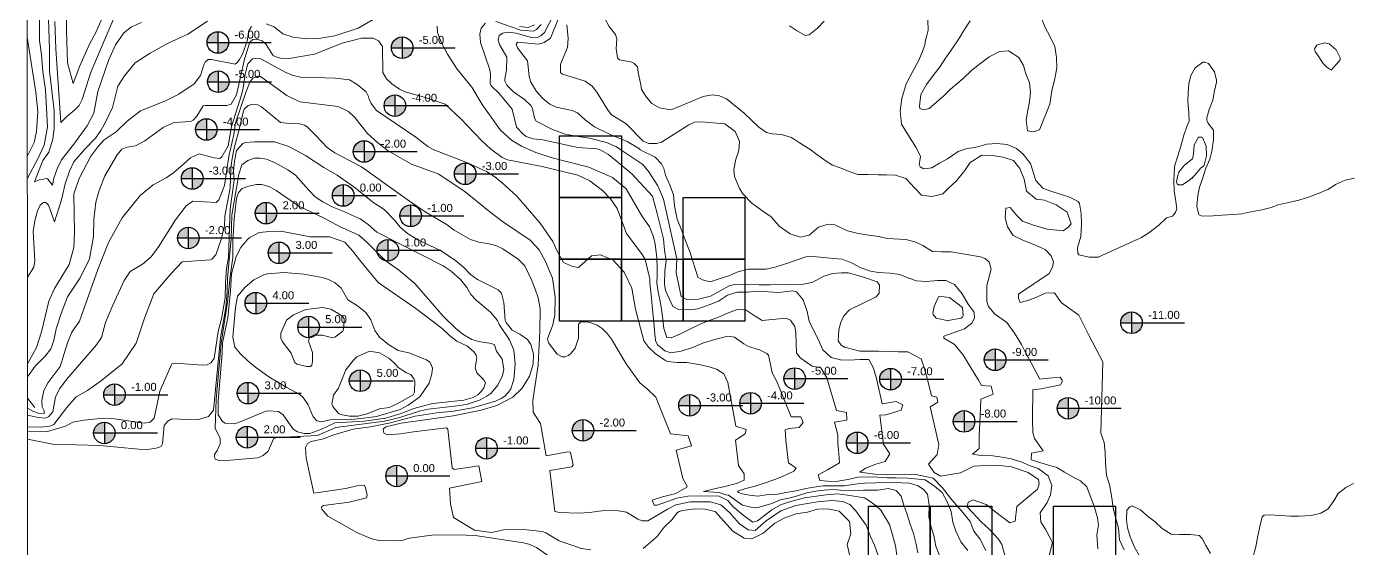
# Model space of a CAD drawing. Header units: millimetres. Extents: x 72 to 2826, y -203 to 794.
# Drawn here: x 72.3 to 393.7, y 307.8 to 434.6 of the extents above; entities that cross this region are included whole.
import ezdxf

# ---------------------------------------------------------------- set-up
doc = ezdxf.new("R2010")
doc.units = ezdxf.units.MM
doc.layers.add('01_Fina', color=250, linetype='Continuous', lineweight=15)
doc.layers.add('Cotas', color=7, linetype='Continuous')
doc.layers.add('modulos alternativos', color=10, linetype='Continuous')
doc.styles.get("Standard").update_dxf_attribs({"font": 'arial.ttf'})

msp = doc.modelspace()

# ---------------------------------------------------------------- hatches: boundary and pattern name
at = {"layer": 'Cotas'}
h = msp.add_hatch(color=256, dxfattribs=at)
h.dxf.hatch_style = 1
h.paths.add_polyline_path([(118.83, 430.75), (118.83, 433.37, 0.414214), (116.2, 430.75)])
h.paths.add_polyline_path([(118.83, 428.13, 0.414214), (121.45, 430.75), (118.83, 430.75)])
h = msp.add_hatch(color=256, dxfattribs=at)
h.dxf.hatch_style = 1
h.paths.add_polyline_path([(163.6, 429.47), (163.6, 432.09, 0.414214), (160.98, 429.47)])
h.paths.add_polyline_path([(163.6, 426.85, 0.414214), (166.22, 429.47), (163.6, 429.47)])
h = msp.add_hatch(color=256, dxfattribs=at)
h.dxf.hatch_style = 1
h.paths.add_polyline_path([(118.93, 421.21), (118.93, 423.83, 0.414214), (116.31, 421.21)])
h.paths.add_polyline_path([(118.93, 418.59, 0.414214), (121.55, 421.21), (118.93, 421.21)])
h = msp.add_hatch(color=256, dxfattribs=at)
h.dxf.hatch_style = 1
h.paths.add_polyline_path([(161.84, 415.4), (161.84, 418.02, 0.414214), (159.22, 415.4)])
h.paths.add_polyline_path([(161.84, 412.78, 0.414214), (164.46, 415.4), (161.84, 415.4)])
h = msp.add_hatch(color=256, dxfattribs=at)
h.dxf.hatch_style = 1
h.paths.add_polyline_path([(116.04, 409.61), (116.04, 412.23, 0.414214), (113.41, 409.61)])
h.paths.add_polyline_path([(116.04, 406.99, 0.414214), (118.66, 409.61), (116.04, 409.61)])
h = msp.add_hatch(color=256, dxfattribs=at)
h.dxf.hatch_style = 1
h.paths.add_polyline_path([(154.34, 404.26), (154.34, 406.88, 0.414214), (151.72, 404.26)])
h.paths.add_polyline_path([(154.34, 401.64, 0.414214), (156.96, 404.26), (154.34, 404.26)])
h = msp.add_hatch(color=256, dxfattribs=at)
h.dxf.hatch_style = 1
h.paths.add_polyline_path([(112.6, 397.71), (112.6, 400.34, 0.414214), (109.98, 397.71)])
h.paths.add_polyline_path([(112.6, 395.09, 0.414214), (115.22, 397.71), (112.6, 397.71)])
h = msp.add_hatch(color=256, dxfattribs=at)
h.dxf.hatch_style = 1
h.paths.add_polyline_path([(178.91, 398.84), (178.91, 401.46, 0.414214), (176.29, 398.84)])
h.paths.add_polyline_path([(178.91, 396.22, 0.414214), (181.53, 398.84), (178.91, 398.84)])
h = msp.add_hatch(color=256, dxfattribs=at)
h.dxf.hatch_style = 1
h.paths.add_polyline_path([(149.27, 393.59), (149.27, 396.21, 0.414214), (146.65, 393.59)])
h.paths.add_polyline_path([(149.27, 390.97, 0.414214), (151.89, 393.59), (149.27, 393.59)])
h = msp.add_hatch(color=256, dxfattribs=at)
h.dxf.hatch_style = 1
h.paths.add_polyline_path([(130.53, 389.29), (130.53, 391.91, 0.414214), (127.91, 389.29)])
h.paths.add_polyline_path([(130.53, 386.67, 0.414214), (133.15, 389.29), (130.53, 389.29)])
h = msp.add_hatch(color=256, dxfattribs=at)
h.dxf.hatch_style = 1
h.paths.add_polyline_path([(165.66, 388.65), (165.66, 391.27, 0.414214), (163.04, 388.65)])
h.paths.add_polyline_path([(165.66, 386.03, 0.414214), (168.29, 388.65), (165.66, 388.65)])
h = msp.add_hatch(color=256, dxfattribs=at)
h.dxf.hatch_style = 1
h.paths.add_polyline_path([(111.65, 383.26), (111.65, 385.88, 0.414214), (109.03, 383.26)])
h.paths.add_polyline_path([(111.65, 380.64, 0.414214), (114.27, 383.26), (111.65, 383.26)])
h = msp.add_hatch(color=256, dxfattribs=at)
h.dxf.hatch_style = 1
h.paths.add_polyline_path([(160.11, 380.26), (160.11, 382.88, 0.414214), (157.49, 380.26)])
h.paths.add_polyline_path([(160.11, 377.64, 0.414214), (162.73, 380.26), (160.11, 380.26)])
h = msp.add_hatch(color=256, dxfattribs=at)
h.dxf.hatch_style = 1
h.paths.add_polyline_path([(133.67, 379.65), (133.67, 382.28, 0.414214), (131.05, 379.65)])
h.paths.add_polyline_path([(133.67, 377.03, 0.414214), (136.29, 379.65), (133.67, 379.65)])
h = msp.add_hatch(color=256, dxfattribs=at)
h.dxf.hatch_style = 1
h.paths.add_polyline_path([(128.04, 367.43), (128.04, 370.05, 0.414214), (125.42, 367.43)])
h.paths.add_polyline_path([(128.04, 364.81, 0.414214), (130.66, 367.43), (128.04, 367.43)])
h = msp.add_hatch(color=256, dxfattribs=at)
h.dxf.hatch_style = 1
h.paths.add_polyline_path([(140.87, 361.63), (140.87, 364.25, 0.414214), (138.25, 361.63)])
h.paths.add_polyline_path([(140.87, 359.01, 0.414214), (143.49, 361.63), (140.87, 361.63)])
h = msp.add_hatch(color=256, dxfattribs=at)
h.dxf.hatch_style = 1
h.paths.add_polyline_path([(340.77, 362.67), (340.77, 365.29, 0.414214), (338.15, 362.67)])
h.paths.add_polyline_path([(340.77, 360.04, 0.414214), (343.39, 362.67), (340.77, 362.67)])
h = msp.add_hatch(color=256, dxfattribs=at)
h.dxf.hatch_style = 1
h.paths.add_polyline_path([(307.64, 353.67), (307.64, 356.29, 0.414214), (305.02, 353.67)])
h.paths.add_polyline_path([(307.64, 351.05, 0.414214), (310.26, 353.67), (307.64, 353.67)])
h = msp.add_hatch(color=256, dxfattribs=at)
h.dxf.hatch_style = 1
h.paths.add_polyline_path([(153.37, 348.58), (153.37, 351.2, 0.414214), (150.75, 348.58)])
h.paths.add_polyline_path([(153.37, 345.96, 0.414214), (155.99, 348.58), (153.37, 348.58)])
h = msp.add_hatch(color=256, dxfattribs=at)
h.dxf.hatch_style = 1
h.paths.add_polyline_path([(258.94, 349.1), (258.94, 351.72, 0.414214), (256.32, 349.1)])
h.paths.add_polyline_path([(258.94, 346.48, 0.414214), (261.56, 349.1), (258.94, 349.1)])
h = msp.add_hatch(color=256, dxfattribs=at)
h.dxf.hatch_style = 1
h.paths.add_polyline_path([(282.24, 348.96), (282.24, 351.59, 0.414214), (279.62, 348.96)])
h.paths.add_polyline_path([(282.24, 346.34, 0.414214), (284.86, 348.96), (282.24, 348.96)])
h = msp.add_hatch(color=256, dxfattribs=at)
h.dxf.hatch_style = 1
h.paths.add_polyline_path([(93.72, 345.19), (93.72, 347.81, 0.414214), (91.1, 345.19)])
h.paths.add_polyline_path([(93.72, 342.57, 0.414214), (96.34, 345.19), (93.72, 345.19)])
h = msp.add_hatch(color=256, dxfattribs=at)
h.dxf.hatch_style = 1
h.paths.add_polyline_path([(126.14, 345.57), (126.14, 348.19, 0.414214), (123.52, 345.57)])
h.paths.add_polyline_path([(126.14, 342.95, 0.414214), (128.76, 345.57), (126.14, 345.57)])
h = msp.add_hatch(color=256, dxfattribs=at)
h.dxf.hatch_style = 1
h.paths.add_polyline_path([(233.41, 342.6), (233.41, 345.22, 0.414214), (230.79, 342.6)])
h.paths.add_polyline_path([(233.41, 339.98, 0.414214), (236.03, 342.6), (233.41, 342.6)])
h = msp.add_hatch(color=256, dxfattribs=at)
h.dxf.hatch_style = 1
h.paths.add_polyline_path([(248.24, 343.11), (248.24, 345.73, 0.414214), (245.62, 343.11)])
h.paths.add_polyline_path([(248.24, 340.48, 0.414214), (250.86, 343.11), (248.24, 343.11)])
h = msp.add_hatch(color=256, dxfattribs=at)
h.dxf.hatch_style = 1
h.paths.add_polyline_path([(325.36, 341.89), (325.36, 344.51, 0.414214), (322.74, 341.89)])
h.paths.add_polyline_path([(325.36, 339.27, 0.414214), (327.98, 341.89), (325.36, 341.89)])
h = msp.add_hatch(color=256, dxfattribs=at)
h.dxf.hatch_style = 1
h.paths.add_polyline_path([(300.1, 338.7), (300.1, 341.32, 0.414214), (297.48, 338.7)])
h.paths.add_polyline_path([(300.1, 336.08, 0.414214), (302.72, 338.7), (300.1, 338.7)])
h = msp.add_hatch(color=256, dxfattribs=at)
h.dxf.hatch_style = 1
h.paths.add_polyline_path([(91.25, 335.89), (91.25, 338.52, 0.414214), (88.63, 335.89)])
h.paths.add_polyline_path([(91.25, 333.27, 0.414214), (93.87, 335.89), (91.25, 335.89)])
h = msp.add_hatch(color=256, dxfattribs=at)
h.dxf.hatch_style = 1
h.paths.add_polyline_path([(125.92, 334.86), (125.92, 337.48, 0.414214), (123.3, 334.86)])
h.paths.add_polyline_path([(125.92, 332.24, 0.414214), (128.54, 334.86), (125.92, 334.86)])
h = msp.add_hatch(color=256, dxfattribs=at)
h.dxf.hatch_style = 1
h.paths.add_polyline_path([(207.52, 336.52), (207.52, 339.14, 0.414214), (204.9, 336.52)])
h.paths.add_polyline_path([(207.52, 333.9, 0.414214), (210.14, 336.52), (207.52, 336.52)])
h = msp.add_hatch(color=256, dxfattribs=at)
h.dxf.hatch_style = 1
h.paths.add_polyline_path([(184.08, 332.17), (184.08, 334.79, 0.414214), (181.46, 332.17)])
h.paths.add_polyline_path([(184.08, 329.55, 0.414214), (186.7, 332.17), (184.08, 332.17)])
h = msp.add_hatch(color=256, dxfattribs=at)
h.dxf.hatch_style = 1
h.paths.add_polyline_path([(274.14, 333.5), (274.14, 336.12, 0.414214), (271.52, 333.5)])
h.paths.add_polyline_path([(274.14, 330.88, 0.414214), (276.76, 333.5), (274.14, 333.5)])
h = msp.add_hatch(color=256, dxfattribs=at)
h.dxf.hatch_style = 1
h.paths.add_polyline_path([(162.24, 325.45), (162.24, 328.07, 0.414214), (159.62, 325.45)])
h.paths.add_polyline_path([(162.24, 322.83, 0.414214), (164.86, 325.45), (162.24, 325.45)])

# ---------------------------------------------------------------- linework, layer by layer
at = {"layer": '01_Fina', "color": 252, "linetype": 'Continuous', "lineweight": 9, "true_color": 0x939598}
msp.add_line((74.34, 342.08), (72.59, 344.34), dxfattribs=at)
at = {"layer": '01_Fina', "color": 252, "lineweight": 9, "true_color": 0x939598}
msp.add_lwpolyline([(72.77, 65.04), (811.86, 65.04), (811.42, 702.86), (72.33, 702.86), (72.77, 85)], dxfattribs=at)
at = {"layer": '01_Fina', "color": 252, "linetype": 'Continuous', "lineweight": 9, "true_color": 0x939598}
for points in [[(82.03, 455.68), (82.03, 433.62), (82.29, 425.77), (83.65, 420.79), (85.26, 425.1), (87.65, 430.32), (89.15, 433.18), (92.2, 439.95)], [(72.55, 397.77), (75.1, 402.45), (76.66, 405.83), (77.48, 410.24), (76.97, 419.25), (76.28, 423.62), (75.97, 427.73), (75.52, 431.23), (75.47, 436.46), (74.92, 441.33), (74.07, 442.83), (72.52, 444.08)], [(79.21, 435.87), (79.44, 429.2), (80.71, 411.34), (82.11, 412.79), (84.11, 414.41), (85.12, 415.46), (85.89, 416.87), (87.98, 423.52), (94.29, 438.38)], [(200.42, 437.57), (198.18, 433.13), (197.36, 432.41), (196.6, 432.07), (195.04, 431.97), (191.3, 432.99), (189.37, 433.26), (188.04, 433.04), (187.17, 432.41), (186.93, 431.34), (187.27, 430.22), (189.02, 427.16), (188.92, 424.01), (188.5, 421.91), (188.54, 421.33), (189.02, 420.41), (190.67, 418.76), (193.32, 416.89), (194.89, 415.47), (195.25, 414.68), (195.75, 412.36), (196.17, 411.61), (200.11, 409.57), (203.16, 408.48), (205.85, 407.95), (209.07, 407.54), (213.22, 406.44), (215.67, 405.42), (216.97, 404.48), (222.06, 401.07), (223.55, 399.3), (225.72, 395.91), (227.08, 392.66), (230.31, 378.22), (230.12, 374.77), (231.37, 369.07), (232.66, 368.31), (235.58, 368.39), (238.47, 369.09), (243.19, 371.7), (244.83, 372.01), (247.39, 371.96), (250.31, 371.9), (253.02, 371.91), (256.7, 371.96), (261.13, 372), (263.37, 372.56), (265.9, 373.93), (268.09, 374.65), (270.29, 374.79), (271.99, 374.81), (275.41, 373.79), (279.02, 372.59), (279.57, 371.77), (279.49, 369.87), (278.75, 368.93), (272.24, 365.81), (270.89, 364.31), (270.07, 362.55), (269.69, 360.87), (269.51, 358.29), (270.21, 357.26), (271.02, 356.72), (274.78, 355.79), (277.32, 355.75), (279.4, 355.73), (284.11, 355.62), (286.41, 355.59), (289.71, 353.91), (290.48, 351.44), (291.16, 349.18), (292.17, 344.95), (293.45, 344.55), (293.73, 343.35), (291.85, 342.22), (293.94, 333.08), (293.55, 330.65), (291.49, 328.28), (292.81, 326.25), (294.37, 325.36), (299.25, 326.22), (302.45, 327.81), (306.59, 328.04), (308.8, 328.01), (311.61, 327.69), (315.65, 326.27), (318.16, 324.63), (318.33, 323.49), (317.95, 322.25), (312.93, 318.01), (312.49, 314.44), (311.2, 314.07), (307.45, 316.9), (305.5, 318.49), (302.34, 319.65), (301.06, 319.09), (300.89, 317.95), (304.33, 314.21), (306.11, 312.63), (308.47, 310.11), (309.27, 308.79), (310.62, 303.88)], [(72.57, 373.77), (74.13, 376.13), (74.37, 377.8), (74, 384.81), (74.34, 387.45), (75.04, 389.87), (75.68, 391.23), (76.44, 391.85), (77.06, 391.84), (77.67, 391.21), (79.11, 387.2), (80.81, 392.53), (81.73, 396.38), (82.77, 399.48), (83.85, 401.76), (86.48, 404.83), (89.11, 407.54), (90.39, 409.39), (91.53, 411.37), (93.21, 414.96), (94.53, 420.17), (96.18, 422.64), (98.72, 425.84), (102.36, 428.15), (106.75, 430.58), (111.51, 432.75), (116.35, 435.9)], [(72.58, 352.71), (74.79, 356.62), (75.96, 360.47), (77.77, 367.89), (79.11, 370.95), (82.72, 376.83), (83.81, 380.95), (83.99, 384.57), (83.81, 393.98), (85.11, 397.7), (87.93, 403.14), (89.64, 405.4), (91.22, 407.08), (94.11, 409.03), (96.77, 411.61), (100.04, 414.17), (105.92, 416.45), (109.31, 418.15), (113.08, 420.71), (114.62, 422.7), (115.43, 425.35), (115.73, 425.94), (116.5, 426.63), (117.27, 426.63), (123, 425.51), (123.53, 425.9), (124.11, 426.58), (124.79, 427.89), (125.66, 430.21), (126.04, 431.42), (126.29, 433.44), (126.99, 434.65)], [(77.65, 436.48), (77.89, 429.11), (77.89, 423.76), (79.1, 414.2), (79.09, 409.95), (78.77, 407.27), (77.77, 404.06), (76.34, 402.06), (74.25, 396.89), (75.52, 397.34), (77.27, 397.69), (77.52, 397.56), (78.62, 396.05), (79.01, 397.79), (79.79, 400.02), (80.82, 402.25), (83.87, 406.06), (87.04, 410.5), (88.71, 413.59), (89.65, 418.81), (92.25, 426.37), (93.93, 430.21), (95.96, 433.05), (97.84, 434.54), (100.31, 435.61)], [(130.59, 435.31), (132.51, 434.52), (134.6, 432.84), (137.11, 432), (140.42, 431.63), (143.82, 431.77), (147.21, 432.36), (152.94, 434.2), (156.53, 436.29)], [(172.08, 434.74), (172.18, 433.18), (173.05, 430.8), (174.65, 427.91), (176.98, 424.25), (180.51, 419.92), (183.04, 415.67), (187.44, 409.5), (190.15, 406.98), (192.59, 405.55), (196.04, 404.01), (200.05, 402.74), (208.94, 400.44), (214.7, 397.93), (218.04, 395.23), (221.81, 388.65), (223.7, 385.96), (224.63, 383.53), (225.09, 381.76), (225.43, 378.43), (225.54, 376.12), (225.51, 374.11), (225.49, 372.39), (225.75, 370.08), (226.3, 367.92), (226.57, 365.88), (226.94, 363.55), (227.17, 361.3), (227.88, 359.09), (228.92, 359), (231.18, 359.99), (233.14, 360.91), (236, 362.3), (238.21, 363.24), (240.26, 363.93), (242.62, 365.01), (245.19, 365.99), (247.17, 365.71), (249.38, 364.23), (251.09, 363.23), (256.78, 363.77), (257.92, 363.27), (258.95, 361.74), (259.22, 360.25), (259.36, 355.36), (260.31, 354.15), (263.18, 352.14), (265.33, 351.74), (266.72, 349.28), (269.13, 341.36), (271.56, 340.85), (271.58, 338.98), (268.66, 338.49), (269.45, 335.41), (269.47, 333.33), (269.7, 330.93), (269.82, 328.61), (266.93, 326.92), (264.69, 325.69), (265.07, 324.31), (266.95, 324.16), (269.06, 324.14), (272.25, 324.7), (274.37, 325.13), (277.85, 325.24), (281.42, 325.03), (283.6, 324.97), (286.4, 324.89), (290.66, 324.53), (292.93, 322.98), (294.76, 321.44), (296.01, 319.2), (296.95, 316.82), (297.37, 314.23), (298.1, 312), (299.3, 309.45), (300.98, 307.34)], [(183.83, 435.42), (182.81, 434.2), (182.47, 432.75), (182.66, 430.71), (184.89, 424.1), (185.03, 422.93), (184.94, 420.79), (185.21, 420.23), (187.14, 418.37), (190.29, 414.56), (191.35, 410.19), (192.88, 408.52), (193.69, 407.89), (195.39, 407.37), (197.8, 407.09), (206.24, 405.21), (210.86, 404.93), (211.89, 404.59), (213.72, 403.52), (219.39, 398.86), (224.45, 393.43), (225.56, 389.21), (227.07, 383.01), (227.32, 380.27), (227.72, 377.68), (227.4, 375.24), (227.36, 372.07), (227.6, 370.46), (229.37, 366.63), (230.71, 365.85), (233.36, 365.77), (235.41, 366.07), (238.14, 366.99), (240.47, 367.93), (242.62, 369.34), (244.98, 370.09), (247.37, 370.09), (250.05, 370.3), (255.02, 370.01), (258.54, 370.41), (259.36, 370.14), (261.04, 368.25), (261.97, 365.4), (262.49, 363.05), (263.57, 360.69), (264.75, 358.54), (265.76, 356.09), (267.8, 354.26), (270.11, 353.64), (272.2, 353.59), (274.76, 353.72), (276.94, 353.7), (278.09, 351.6), (278.82, 349.15), (280.22, 342.95), (283.63, 343.57), (285.26, 342.75), (284.8, 341.45), (281.12, 340.28), (279.61, 340.22), (280.49, 333.21), (282.07, 330.84), (280.93, 328.96), (278.7, 328.35), (276.13, 327.37), (274.81, 326.41), (279.09, 325.77), (281.2, 325.74), (283.54, 325.83), (285.72, 325.85), (288.4, 325.81), (292.63, 324.95), (294.87, 322.53), (297.11, 319.68), (299.42, 317.07), (301.54, 314.39), (302.46, 312.08), (303.9, 310.19), (305.36, 307.31)], [(197.37, 435.08), (196.26, 433.89), (195.53, 433.53), (192.4, 433.7), (186.35, 435.85)], [(201.49, 436.44), (199.61, 431.78), (198.09, 430.71), (196.69, 430.37), (191.63, 430.81), (191.26, 430.33), (191.61, 429.48), (194.08, 426.32), (194.45, 422.6), (194.88, 421.11), (196.24, 418.85), (197.73, 417.1), (199.46, 415.77), (201, 415), (204.87, 414.22), (206.21, 413.68), (208.03, 411.94), (210.33, 410.28), (214.28, 408.35), (218.23, 406.68), (221.22, 404.88), (221.44, 404.67), (225.02, 402.88), (226.58, 401.28), (227.14, 400.12), (227.55, 398.53), (228.67, 395.93), (229.5, 393.76), (229.75, 391.03), (230.43, 387.86), (231.41, 385.4), (232.6, 382.17), (233.57, 379.72), (235.43, 373.7), (236.57, 373.11), (238.38, 372.57), (240.61, 373.37), (242.92, 374.03), (245.14, 375), (247.61, 375.67), (249.88, 375.67), (252.01, 375.64), (254.48, 376.25), (256.7, 376.98), (261.66, 378.69), (263.45, 378.76), (265.93, 378.5), (268.42, 378.27), (270.45, 378.13), (272.95, 377.15), (275.04, 375.99), (277.35, 375.17), (279.34, 374.89), (282.13, 374.73), (284.52, 374.35), (286.45, 373.59), (288.57, 372.83), (290.87, 372.68), (293.62, 372.93), (295.63, 372.9), (297.78, 371.95), (299.64, 369.7), (301.08, 367.17), (302.55, 365.23), (302.62, 363.77), (301.95, 362.55), (300.18, 361.2), (295.16, 359.43), (295.16, 358.89), (297.71, 357.46), (299.79, 354.94), (303.58, 348.69), (304.36, 347.45), (306.65, 347.23), (307.13, 345.34), (304.19, 344.09), (304.07, 341.92), (303.77, 335.09), (303.8, 332.15), (302.11, 330.75), (304.21, 330.42), (307.07, 330.36), (309.32, 330), (311.53, 329.6), (313.96, 328.85), (316.14, 327.92), (318.07, 327.25), (320.49, 325.52), (321.43, 323.11), (321.07, 320.84), (320.27, 318.98), (318.55, 316.47), (318.78, 314.29), (319.94, 312.4), (321.59, 309.25), (320.44, 304.86)], [(195.71, 435.03), (194.21, 434.35), (192.08, 434.64)], [(203.56, 435.03), (203.94, 431.71), (203.79, 429.53), (202.06, 425.51), (202.1, 423.35), (202.58, 423.07), (208.04, 421.34), (209.79, 420.17), (210.9, 418.71), (213.67, 414.2), (214.49, 413.2), (217.93, 411.08), (222.18, 406.8), (223.49, 406.19), (225.39, 406.22), (226.58, 406.56), (233.23, 410.77), (234.6, 411.35), (236.25, 411.49), (242, 410.97), (244.53, 409.14), (245.54, 406.66), (245.4, 404.51), (244.66, 402.38), (244.15, 399.88), (244.3, 398.22), (245.53, 395.24), (246.47, 393.88), (248.51, 391.71), (251.22, 389.79), (253.27, 388.42), (255.2, 386.12), (257.83, 384.28), (260.33, 383.42), (262.45, 383.92), (264.77, 385.9), (267.05, 386.61), (268.72, 386.42), (271.77, 384.98), (274.07, 384.45), (276.4, 384.02), (279.42, 383.58), (281.42, 383.16), (285.94, 382.89), (288.13, 382.31), (290.06, 381.45), (292.41, 379.98), (294.61, 379.88), (296.93, 379.92), (304.11, 378.69), (305.2, 378.28), (306.21, 377.36), (306.69, 375.71), (305.64, 371.69), (305.61, 367.84), (306.02, 366.63), (307.47, 364.86), (310.52, 362.74), (312.34, 360.16), (314.02, 357.4), (315.07, 355.31), (316.41, 352.91), (318.49, 348.99), (319.71, 349.12), (323.42, 349.45), (323.94, 348.69), (323.96, 348.33), (323.54, 347.57), (318.84, 346.62), (316.77, 346.37), (316.69, 339.17), (316.8, 336.01), (317.22, 334.51), (318.75, 332.39), (319.31, 331.52), (316.51, 331.02), (316.41, 329.4), (319.82, 328.32), (322.63, 327.5), (324.53, 326.41), (326.6, 325.18), (328.41, 324.23), (329.88, 322.77), (330.71, 320.65), (331.73, 318.15), (332.48, 315.3), (332.69, 314.02), (332.77, 313.61), (332.32, 311.15), (332.63, 307.74)], [(338.95, 307.49), (337.89, 309.95), (337.62, 312.74), (336.85, 315.43), (336.29, 317.66), (335.96, 320.16), (335.41, 323.34), (334.66, 325.57), (334.48, 328.61), (334.4, 331.19), (334.14, 333.59), (333.34, 335.82), (333.83, 353.2), (330.45, 359.45), (327.95, 364.51), (323.75, 367.52), (322.99, 368.63), (322.05, 369.93), (319.83, 369.85), (317.9, 368.95), (315.83, 368.12), (313.71, 367.6), (313.34, 368.52), (313.34, 369.6), (320.8, 374.64), (321.55, 376.13), (321.8, 377.38), (321.27, 378.92), (319.77, 380.48), (317.07, 381.7), (314.4, 382.71), (312, 383.83), (310.61, 385.98), (310.09, 388.14), (310.26, 390.51), (311.32, 390.69), (312.93, 388.71), (314.32, 387.37), (316.7, 386.44), (320.26, 385.38), (324.18, 385), (325.34, 385.81), (326.08, 386.73), (325.15, 389.53), (322.49, 391.3), (319.6, 392.42), (317.59, 392.71), (315.27, 394.59), (314.71, 397.51), (313.65, 400.13), (312.12, 402.11), (309.62, 402.9), (306.9, 403.32), (304.39, 403.37), (301.55, 401.61), (300.29, 399.61), (298.24, 397.15), (296.42, 395.4), (294.91, 393.95), (292.32, 393.36), (289.77, 393.66), (288.15, 395.38), (285.96, 397.71), (283.48, 398.52), (281.23, 398.6), (279.22, 398.63), (276.68, 398.66), (274.29, 398.71), (272.17, 399.43), (270.24, 400.19), (268.14, 400.92), (266.6, 401.91), (264.36, 403.51), (262.6, 404.85), (260.11, 406.4), (258.16, 407.64), (255.77, 408.38), (253.45, 408.55), (252.13, 408.89), (250.28, 410.21), (246.7, 413.54), (242.41, 417.02), (240.65, 417.8), (238.89, 417.99), (236.74, 417.6), (229.37, 414.53), (228.46, 414.47), (226.14, 414.87), (224.28, 415.89), (222.96, 417.46), (221.74, 419.3), (221.55, 420.44), (220.93, 423.46), (220.78, 424.79), (219.88, 425.72), (219.4, 425.97), (216.39, 426.5), (215.91, 427.01), (215.62, 429.19), (215.73, 431.63), (215.45, 432.7), (213.88, 434.59), (212.81, 436.54)], [(257.72, 434.79), (259.41, 433.65), (261.53, 432.44), (262.46, 432.59), (264.49, 434.18), (266.12, 435.89)], [(291.26, 436.13), (291.35, 433.76), (291.06, 432.45), (290.72, 431.3), (290.54, 430.16), (290.03, 428.53), (289.02, 426.25), (287.51, 423.48), (286, 420.71), (284.97, 417.12), (284.61, 414.18), (284.89, 410.9), (287.21, 407.12), (288.45, 405.26), (289.55, 403.02), (289.22, 401.03), (289.43, 400.51), (290.23, 400.09), (292.29, 400.28), (294.13, 401.42), (296.06, 402.51), (298.67, 404.3), (300.74, 404.98), (302.82, 405.24), (305.62, 406.04), (308.08, 406.18), (310.53, 405.98), (312.81, 404.97), (314.43, 403.64), (316.2, 401.32), (317.5, 397.23), (319.21, 395.36), (321.19, 394.63), (323.41, 393.91), (325.55, 393.22), (327.81, 392.08), (328.16, 391.63), (328.53, 389.23), (328.59, 386.65), (328.48, 383.64), (327.69, 380.88), (327.72, 379.57), (327.98, 379.17), (330.48, 378.57), (332.68, 378.63), (343.17, 383.38), (345.01, 384.47), (347.45, 386.34), (349.27, 388.12), (350.75, 388.59), (351.42, 389.41), (351.76, 390.39), (351.55, 392.11), (351.13, 394.67), (351.07, 397.33), (351.18, 400.24), (351.3, 400.97), (352.02, 403.19), (352.76, 405.59), (353.46, 408.24), (354.24, 410.34), (354.78, 411.63), (354.67, 413.74), (354.46, 416.42), (354.51, 418.55), (354.73, 420.68), (355.18, 422.69), (356.27, 424.62), (358.09, 425.97), (358.61, 425.96), (359.44, 425.62), (360.9, 423.61), (361.42, 421.61), (361.42, 421.09), (360.91, 418.99), (360.51, 416.7), (359.65, 414.48), (359.05, 412.48), (359.07, 411.86), (359.35, 411.22), (360.7, 409.42), (360.67, 407.08), (360.25, 404.36), (359.8, 402.38), (358.83, 400.19), (358.01, 397.66), (357.32, 395.61), (356.87, 393.58), (356.65, 390.95), (357.14, 388.84), (357.94, 388.57), (360.57, 388.6), (362.83, 388.81), (365.41, 388.95), (367.61, 389.13), (369.73, 389.6), (372.42, 390.07), (374.72, 390.7), (376.37, 391.33), (379.35, 391.96), (381.45, 392.41), (383.76, 393.2), (386.11, 394.06), (388.44, 395.07), (390.49, 396.32), (392.69, 397.27), (394.95, 397.81)], [(301.58, 436.02), (300.06, 433.65), (298.97, 431.87), (296.97, 428.88), (295.62, 426.91), (294.31, 424.91), (292.56, 422.72), (290.96, 420.5), (289.58, 418.13), (289.31, 415.29), (289.37, 414.72), (290.33, 414.4), (291.64, 414.71), (295.19, 417.75), (296.78, 419.39), (299.89, 422.02), (301.95, 424.01), (304.2, 425.73), (306.19, 427.27), (308.69, 428.59), (310.92, 428.68), (313.41, 427.06), (314.52, 425.15), (315.11, 423.15), (315.96, 420.92), (316.24, 418.57), (315.97, 416.3), (315.49, 413.86), (315.18, 411.85), (315.5, 409.29), (316.96, 409.01), (318.44, 409.49), (320.91, 415.79), (321.45, 418.97), (322.11, 422.02), (322.61, 424.53), (322.57, 427.09), (322.18, 429.74), (320.94, 432.29), (319.83, 434.39), (318.88, 436.63)], [(72.53, 432.05), (74.59, 418.68), (75.1, 413.98), (74.73, 409.14), (74.23, 406.46), (72.55, 403.2)], [(72.58, 349.49), (74.42, 352.09), (76.86, 354.56), (78.23, 356.31), (78.95, 358.37), (79.51, 361.21), (80.73, 364.95), (82.34, 368.94), (85.38, 373.55), (87.65, 378.18), (88.63, 383.6), (88.69, 387.74), (89.21, 391.99), (90.02, 394.81), (91.35, 398.35), (94.33, 403.45), (95.48, 404.83), (96.73, 405.35), (98.85, 405.62), (101.09, 406.87), (105.53, 410.1), (107.61, 411.1), (108.16, 411.29), (112.3, 411.55), (112.79, 411.84), (113.68, 412.83), (115.24, 415.35), (115.73, 415.47), (121, 415.43), (122.08, 415.75), (123.34, 418.03), (125.29, 426.66), (126.57, 430.83), (127.34, 431.45), (128.2, 431.52), (129.63, 431.14), (130.56, 430.27), (132.16, 427.68), (132.75, 427.33), (134.06, 426.97), (136.15, 426.87), (142.3, 427.94), (149.06, 430.59), (153.68, 431.76), (156.58, 431.77), (157.89, 431.14), (158.86, 429.73), (158.91, 423.46), (159.83, 421.92), (161.09, 420.66), (162.93, 419.44), (164.29, 418.76), (168.98, 417.49), (174.03, 415.72), (177.84, 412.16), (182.95, 406.89), (185.07, 404.92), (187.9, 402.81), (189.16, 402.21), (197.6, 400.6), (206.26, 398.54), (209.21, 397.11), (212.27, 394.81), (214.24, 392.8), (215.8, 390.43), (218.12, 384.35), (221.91, 379.22), (222.62, 378), (223.75, 373.36), (223.73, 372.39), (224.16, 368.67), (224.3, 366.7), (224.73, 362.7), (224.95, 359.86), (225.17, 358.33), (225.65, 357.34), (226.46, 356.68), (227.43, 355.85), (228.9, 355.34), (231.36, 355.8), (234.36, 356.73), (236.81, 357.81), (240.12, 358.79), (242.69, 359.44), (244.3, 359.16), (246.61, 357.57), (247.75, 356.9), (250.39, 356.07), (252.2, 355.17), (252.62, 354.77), (253.09, 352.51), (253.45, 350.52), (254.63, 348.37), (258.12, 339.82), (260.48, 339.79), (260.98, 338.41), (260, 337.21), (257.65, 337.01), (256.65, 336.69), (256.84, 334.18), (257.34, 329.19), (257.47, 328.6), (259.33, 327.35), (258.78, 326.59), (255.97, 325.35), (254.11, 324.59), (251.82, 323.75), (249.37, 322.95), (247.11, 322.39), (245.05, 321.75), (245.28, 321.41), (246.19, 321.1), (248, 320.77), (249.96, 320.55), (252.02, 320.88), (254.39, 320.97), (256.78, 321.42), (259.35, 321.84), (261.63, 322.41), (263.61, 322.72), (265.88, 323.07), (268.61, 323.06), (271, 323.03), (274.25, 323.56), (275.91, 323.69), (278.64, 323.81), (280.46, 323.94), (283.03, 323.9), (286.96, 323.7), (288.91, 323.07), (290.27, 322.15), (291.2, 320.99), (291.62, 318.4), (291.51, 315.54), (292.07, 313), (292.76, 310.95), (293.22, 308.39), (294.14, 306.1)], [(389.24, 424.05), (389.83, 424.64), (391.19, 426.23), (391.43, 426.56), (391.46, 426.99), (390.46, 428.94), (388.82, 430.38), (387.59, 430.65), (385.82, 430.06), (385.23, 429.24), (385.35, 428.53), (385.95, 427.72), (387.37, 425.64), (388.21, 424.71), (389.18, 424.1)], [(72.59, 341.95), (74.01, 341.08), (75.15, 340.73), (76.62, 340.61), (76.63, 341.28), (76.13, 342.24), (76.03, 343.79), (76.58, 346.24), (77.62, 348.12), (80.55, 352.07), (82.31, 357.81), (83.38, 360.38), (85.23, 363.07), (89.68, 375.56), (92.23, 382.12), (95.58, 388.11), (99.98, 393.57), (103.1, 396.2), (106.23, 397.89), (108.05, 399.11), (110.6, 401.29), (112.17, 402.72), (114.32, 403.72), (117.93, 402.69), (119.32, 402.58), (119.78, 402.98), (121.3, 405.61), (122.18, 410.32), (124.68, 418.23), (125.01, 419.62), (125.47, 423.08), (126.13, 425.59), (127.23, 426.74), (128.04, 426.87), (129.25, 426.76), (135.32, 423.47), (136.88, 422.82), (138.9, 422.3), (140.6, 422.14), (142.33, 422.22), (147.3, 422.05), (150.79, 421.63), (152.64, 420.54), (154.85, 418.72), (155.45, 417.65), (155.57, 417.01), (156.08, 415.94), (157.39, 414.26), (166.88, 407.71), (169.85, 405.45), (171.14, 404.78), (179.49, 401.5), (184.05, 399.38), (186.08, 398.07), (187.89, 396.64), (191.46, 393.44), (197.16, 386.83), (200.23, 382.44), (201.16, 380.25), (202.81, 377.33), (204.97, 376.33), (206.41, 376.07), (209.59, 378.92), (211.77, 379.13), (214.89, 377.87), (217.5, 374.94), (219.38, 371.04), (220.27, 365.96), (222.34, 358.28), (223.56, 356.64), (225.05, 355.23), (227.43, 353.57), (228.06, 353.26), (230.42, 353.02), (232.79, 353.01), (236.07, 352.46), (238.19, 351.94), (239.99, 351.43), (241.77, 350.26), (242.75, 348.17), (244.66, 337.53), (247.13, 336.72), (246.91, 335.7), (244.59, 334.14), (245.29, 328.02), (246.64, 325.95), (246.68, 324.42), (244.79, 323.58), (241.67, 322.82), (239.7, 322.39), (236.81, 321.67), (240.59, 321.47), (242.25, 320.85), (242.85, 320.76), (246.3, 318.37), (248.26, 317.89), (249.77, 317.72), (253.41, 318.74), (255.39, 319.62), (257.52, 320.05), (259.64, 320.62), (261.92, 321.35), (264.95, 321.92), (268.28, 322.18), (270.09, 322), (273.59, 321.86), (275.63, 322), (279.15, 322), (281.65, 322.41), (283.61, 321.93), (284.8, 320.55), (285.44, 318.34), (286.24, 316.08), (287.04, 313.75), (287.79, 311.47), (288.47, 308.92), (288.89, 306.76)], [(72.59, 340.2), (75.17, 339.62), (76.9, 339.52), (77.77, 339.86), (78.71, 341.05), (79.41, 344.63), (80.42, 346.7), (82.05, 348.88), (89.32, 357.34), (90.6, 359.11), (91.56, 362.72), (93.3, 366.97), (96.04, 372.92), (97.51, 375.08), (100.52, 376.93), (102.59, 378.69), (104.44, 381.11), (108.51, 387.67), (111.15, 391.04), (112.74, 392.19), (118.4, 391.84), (119.09, 392.55), (120.44, 396.04), (121.53, 403.04), (122.7, 408.37), (123.09, 411.21), (125.67, 418.86), (126.59, 421.09), (127.36, 422.06), (128.29, 422.5), (129.19, 422.5), (135.56, 417.9), (138.77, 416.3), (148.07, 415.2), (150.57, 413.97), (152.1, 412.51), (155.15, 408.64), (157.71, 406.36), (160.22, 404.44), (165.85, 401.22), (172.48, 398.79), (178.91, 394.5), (184.87, 389.58), (187.97, 387.24), (194.68, 382.76), (196.85, 380.34), (198.43, 377.52), (200.1, 373.5), (200.76, 368.9), (200.69, 364.55), (200.17, 362.14), (198.92, 358.78), (199.11, 357.77), (201.27, 355.03), (202.47, 354.37), (203.15, 354.4), (204.01, 354.74), (204.66, 355.31), (205.64, 356.5), (206.4, 358.91), (206.45, 362.29), (206.9, 362.78), (207.53, 362.92), (208.35, 362.9), (209.45, 362.63), (210.94, 362.1), (212.21, 361.29), (213.45, 359.99), (214.46, 358.64), (218.03, 352.66), (221.31, 348.11), (223.22, 346.56), (225.25, 344.55), (228.76, 335.65), (233.07, 335.21), (233.91, 332.74), (230.2, 331.75), (231.8, 324.86), (232.81, 322.95), (232.76, 322.69), (230.09, 321.21), (226.84, 320.37), (224.36, 319.55), (224.82, 318.34), (225.58, 318.33), (230.29, 320.09), (233.02, 320.51), (236.35, 320.62), (240.58, 320.56), (242.69, 319.48), (243.88, 318.1), (246.42, 315.95), (248.81, 314.22), (249.88, 314.54), (253.4, 317.22), (255.53, 318.41), (257.66, 319.14), (261.3, 320.15), (263.72, 320.42), (266.6, 320.84), (269.33, 321.11), (271.79, 320.81), (275.94, 320.12), (277.26, 319.28), (278.75, 318.2), (279.9, 317.18), (281.97, 313.65), (282.69, 311.18), (283.41, 308.49), (283.81, 305.64)], [(279.27, 306.15), (278.37, 308.65), (277.31, 310.87), (276.33, 313.46), (275, 315.28), (273.81, 316.96), (272.32, 318.5), (270.67, 319.27), (267.95, 319.46), (264.53, 319.13), (262.07, 318.74), (259.21, 318.3), (255.6, 316.99), (252, 314.52), (249.32, 312.23), (247.69, 312.37), (245.52, 313.86), (243.08, 316.57), (241.04, 318.47), (238.47, 319.15), (233.58, 319.15), (230.87, 318.61), (230.06, 318.47), (228.02, 317.38), (226.41, 316.42), (223.27, 314.55), (221.91, 314.57), (220.84, 314.99), (218.11, 316.65), (216.14, 316.94), (212.68, 317.04), (209.07, 316.56), (206.56, 316.41), (201.8, 316.56), (200.65, 316.8), (199.44, 326.81), (204.83, 327.63), (205.17, 328.11), (204.52, 331.25), (203.87, 331.34), (198.62, 330.33), (197.22, 338.21), (195.43, 340.96), (195.35, 343.81), (196.6, 352.43), (197.01, 360.5), (197.09, 366.05), (196.61, 368.75), (195.9, 370.81), (195.02, 373.09), (193.38, 376.5), (191.78, 378.09), (188.09, 380.63), (186.37, 381.4), (184.29, 381.95), (182.25, 382.21), (180.17, 382.92), (176.22, 385.16), (174.49, 386.48), (169.22, 389.64), (165.42, 392.18), (153.76, 400.55), (147.27, 403.92), (145.4, 405.21), (142.62, 408.18), (140.49, 410.24), (139.88, 410.64), (138.67, 410.96), (136.22, 411.03), (134.06, 411.31), (129.4, 415.08), (128.55, 415.59), (127.07, 415.65), (126.16, 415.44), (125.25, 414.51), (124.97, 413.84), (124.25, 410.56), (122.73, 404.78), (122.24, 402.09), (121.98, 400.06), (121.84, 395.39), (120.55, 388.52), (120.41, 386.09), (119.64, 382.88), (118.31, 379.17), (117.39, 378.11), (117, 377.96), (110.13, 377.46), (107.51, 374.65), (103.3, 369.67), (101.01, 363.75), (98.99, 357.69), (95.55, 352.69), (90.58, 348.63), (87.18, 346.22), (84.41, 344.69), (82.14, 342.08), (79, 337.93), (77.99, 337.53), (75.69, 337.31), (72.59, 337.35)], [(209.47, 307.49), (207.18, 307.84), (201.75, 309.72), (198.48, 311.64), (197.63, 311.93), (193.17, 312.42), (188.21, 312.33), (185.32, 311.7), (181.18, 312.31), (176.07, 315.37), (175.31, 318.64), (175.09, 322.45), (182.98, 324.1), (182.23, 327.91), (176.24, 327.05), (175.77, 327.39), (174.7, 336.78), (174.36, 337.12), (166.37, 336.2), (163.23, 335.67), (159.97, 335.43), (159.15, 335.86), (158.99, 336.85), (159.63, 337.42), (163.39, 338.29), (175.95, 340.07), (182.76, 341.46), (186.59, 342.57), (190.5, 344.59), (192.73, 346.75), (194.52, 349.7), (195.46, 352.58), (195.51, 355.07), (194.82, 357.41), (194.02, 358.58), (192.19, 359.86), (190.34, 360.87), (188.88, 362.74), (188.66, 363.24), (188.29, 367.55), (187.75, 369.82), (186.89, 370.62), (181.87, 373.21), (180.14, 374.45), (178.57, 376.05), (176.66, 377.68), (173.06, 380.12), (167.4, 382.84), (164.9, 384.37), (163.15, 385.87), (161.83, 387.47), (159.21, 390.16), (156.51, 391.94), (152.15, 395.41), (147.77, 398.53), (144.56, 400.38), (140.09, 403.3), (136.09, 405.46), (132.61, 406.6), (127.7, 406.65), (125.58, 406.46), (124.87, 406.22), (123.39, 404.47), (122.86, 401.89), (122.62, 399.55), (122.75, 397.26), (121.79, 390.35), (121.4, 378.54), (120.94, 375.83), (120.67, 372.4), (120.61, 368.68), (119.7, 363.62), (118.91, 360.52), (117.9, 354.02), (117.13, 352.96), (116.22, 352.47), (115.21, 352.38), (108.42, 352.84), (107.63, 352.66), (104.71, 346.01), (103.32, 339.52), (102.37, 338.51), (100.91, 338.27), (93.75, 339.33), (91.07, 339.52), (86.38, 339.04), (83.58, 338.55), (81.78, 337.57), (77.45, 336.27), (72.59, 336.17)], [(355.41, 397.72), (357.14, 399.62), (357.57, 400.25), (358.15, 400.65), (358.43, 400.95), (358.98, 403.19), (358.9, 405.56), (358.05, 407.63), (357.83, 407.75), (357.05, 407.74), (356.01, 405.91), (355.82, 403.78), (355.71, 402.71), (355.59, 402.45), (353.67, 400.96), (352.46, 399.47), (352.22, 399.09), (351.97, 398.11), (351.68, 396.87), (351.75, 396.56), (351.89, 396.37), (352.17, 396.2), (353.16, 396.14), (354.98, 397.35), (356.01, 398.35)], [(72.6, 334.4), (78.62, 333.21), (90.17, 332.84), (99.63, 331.92), (101.71, 331.89), (103.82, 332.17), (105.06, 332.64), (105.37, 333.25), (105.82, 337.69), (106.64, 338.75), (107.67, 339.3), (113.84, 339.05), (116.54, 339.91), (117.79, 341.45), (119.5, 359.02), (120.8, 366.38), (121.09, 370.17), (121.2, 373.53), (122.05, 382.96), (122.22, 388.81), (123.92, 398.76), (124.62, 401.05), (126.1, 402.1), (127.73, 402.62), (129.12, 402.62), (130.61, 402.38), (132.57, 401.62), (135.79, 399.84), (137.71, 398.51), (140.9, 394.86), (142.48, 393.28), (144.35, 392.03), (146.6, 390.79), (149.05, 389.88), (153.43, 387.89), (155.36, 386.52), (157.47, 384.7), (173.53, 376.46), (175.5, 375.22), (177.89, 373.06), (179.31, 371.19), (180.29, 369.56), (181.58, 368.17), (185.04, 365.27), (186.74, 363.2), (187.17, 362.26), (189.71, 358.49), (190.72, 356.02), (191.07, 352.6), (190.69, 348.92), (190.01, 346.6), (189.39, 345.78), (188.52, 344.87), (187.61, 344.24), (186.31, 343.62), (180.68, 341.98), (176.06, 341.16), (172.06, 340.82), (166.77, 339.96), (160.79, 338.32), (155.94, 337.42), (151.73, 336.84), (146.99, 335.42), (144.45, 334.49), (141.53, 333.82), (140.63, 333.36), (140.15, 332.35), (140.29, 329.8), (142.12, 321.28), (149.93, 322.43), (152.94, 323.11), (154.34, 323.22), (154.69, 322.65), (155.09, 320.67), (154.95, 320.17), (150.76, 319.11), (144.48, 318.27), (143.97, 317.97), (144.11, 317.42), (145.56, 315.69), (152.57, 311.69), (155.99, 310.22), (157.95, 309.75), (162.55, 309.68), (163.48, 309.78), (165.41, 310.37), (171.39, 311.15), (179.16, 311.06), (181.36, 310.99), (193.11, 309.22), (194.37, 308.91), (196.23, 308.05), (200.53, 305.06)], [(296.27, 363.18), (298.9, 363.67), (299.38, 363.81), (299.69, 364.04), (299.91, 364.35), (299.72, 366.34), (296.52, 368.79), (295.25, 369), (294.21, 369.04), (293.9, 368.92), (292.81, 366.62), (292.48, 365.01), (292.62, 364.7), (293.36, 363.77), (296.29, 363.17)], [(394.68, 323.64), (392.8, 322.67), (390.95, 321.18), (389.93, 319.37), (388.51, 317.47), (386.77, 316.43), (384.39, 315.82), (381.5, 315.69), (379.42, 315.71), (376.93, 315.82), (374.4, 315.99), (373, 315.96), (372.55, 315.54), (372, 313.46), (371.44, 310.89), (370.96, 308.22), (370.24, 305.67)], [(272.34, 305.93), (271.74, 308.78), (272.56, 311.38), (272.26, 314.37), (269.74, 316.91), (266.97, 317.44), (264.48, 317.35), (262.04, 316.68), (259.23, 316.24), (256.55, 315.28), (254.16, 313.96), (251.33, 311.58), (248.55, 310.19), (246.65, 310.35), (243.95, 312.05), (239.63, 316.79), (237.24, 317.39), (234.72, 317.43), (231.79, 317.1), (230.89, 316.85), (230.46, 316.56), (229.13, 314.83), (227.24, 313.03), (225.55, 310.76), (222.17, 307.81)], [(357.49, 310.76), (357.26, 310.98), (354.99, 311.27), (352.41, 311.27), (350.37, 311.35), (348.25, 312.68), (346.55, 314.31), (344.6, 315.76), (342.96, 317.25), (341.07, 318.1), (340.77, 318.1), (340.36, 317.99), (339.62, 317.12), (339.56, 314.8), (339.77, 312.81), (340.46, 310.67), (341.49, 308.12), (342.74, 306.02)], [(359.95, 306.61), (358.84, 308.52), (357.97, 310.24), (357.48, 310.74)]]:
    msp.add_lwpolyline(points, dxfattribs=at)
for points in [[(132.36, 334.48), (131.03, 331.48), (129.85, 330.42), (128.55, 329.85), (120.05, 329.15), (119.18, 329.23), (118.14, 329.55), (117.98, 330.15), (118.04, 330.67), (118.69, 331.63), (119.36, 333.22), (119.37, 334.51), (118.19, 337.02), (118.44, 344.06), (119.64, 357.73), (121.18, 367.7), (121.79, 373.88), (122.43, 378.49), (122.46, 382.44), (122.75, 387.9), (123.26, 392.08), (123.41, 393.16), (123.83, 394.28), (124.76, 395.24), (126.33, 395.86), (128.22, 396.24), (129.43, 396.27), (131.32, 395.74), (133, 394.81), (138.49, 390.95), (144.51, 388.16), (148.37, 386.05), (153.04, 383.95), (155.04, 382.23), (158.72, 378.5), (160.25, 377.23), (162.73, 375.54), (166.64, 372.22), (173.53, 364.29), (176.65, 361.26), (178.31, 359.88), (180.52, 358.56), (182.22, 358.11), (185.3, 357.6), (186, 357.33), (186.53, 355.77), (187.92, 353.81), (188.28, 351.32), (187.99, 349.86), (186.86, 347.49), (185.15, 345.51), (184.19, 344.82), (182.36, 343.86), (179.43, 342.89), (177.65, 342.56), (169.9, 341.64), (167.73, 341.16), (163.02, 339.65), (159.31, 338.75), (147.51, 337.21), (143.03, 335.24), (133.12, 334.76)], [(181.98, 345.16), (182.84, 346.02), (183.47, 346.84), (183.82, 348.1), (183.42, 348.77), (181.73, 350.49), (181.36, 351.73), (181.73, 354.18), (181.61, 354.82), (181.11, 355.48), (179.48, 356.94), (176.89, 358.17), (175.1, 359.55), (173.31, 361.26), (166.92, 366.16), (157.79, 372.44), (153.21, 377.91), (151.63, 380.06), (149.68, 382.23), (145.93, 383.53), (141.29, 383.57), (134.1, 384.9), (131.42, 384.85), (128.84, 384.57), (126.61, 383.37), (126.02, 382.88), (124.41, 380.96), (123.31, 378.78), (122.13, 374.51), (121.93, 370.41), (121.22, 363.85), (119.93, 357.79), (119.91, 355.29), (118.89, 343.66), (118.9, 340.3), (119.95, 338.66), (120.62, 338.3), (122.78, 338.14), (123.85, 338.45), (130.46, 341.22), (131.17, 341.3), (133.53, 341.08), (134.66, 340.3), (137.09, 336.78), (138.16, 336.13), (139.76, 335.77), (141.2, 335.77), (143.85, 336.73), (147.22, 338.32), (154.44, 338.75), (159.59, 339.51), (163.1, 340.53), (166.41, 341.86), (170.67, 342.94), (172.49, 343.25), (178.61, 343.86), (180.88, 344.52)], [(126.2, 353.37), (124.35, 355.1), (122.97, 356.7), (122.45, 359.15), (123.14, 366.4), (123.6, 369.09), (125.42, 371.27), (127.59, 373.06), (129.98, 374.34), (130.86, 374.55), (134.89, 374.85), (139.7, 374.45), (144.13, 373.69), (145.74, 373.16), (147.32, 372.34), (148.75, 371.1), (150.44, 368.26), (152.77, 366.81), (154.77, 365.14), (155.98, 363.34), (156.93, 360.77), (158.13, 359.13), (160.25, 357.35), (162.65, 355.93), (165.25, 355.36), (169.49, 353.66), (170.28, 353.05), (170.64, 352.55), (170.96, 351.61), (170.8, 350.28), (170.19, 348.02), (167.87, 344.63), (165.07, 342.66), (163.11, 341.59), (157.4, 339.93), (154.2, 339.48), (151.26, 339.19), (146.07, 339.12), (143.99, 338.57), (142.83, 338.85), (141.94, 339.83), (140.77, 342.7), (139.57, 344.48), (138.75, 345.2), (135.57, 346.9), (131.2, 349.49), (127.97, 351.84)], [(136.65, 355.25), (137.47, 353.08), (138.01, 352.64), (140.4, 352.03), (141.3, 352.05), (141.67, 352.4), (141.82, 353.29), (141.85, 355.4), (140.87, 358.16), (141.05, 359.14), (142.12, 359.68), (144.22, 359.67), (146.69, 359.02), (147.25, 359.16), (149.16, 360.66), (149.45, 361.51), (149.5, 363.64), (149.21, 364.11), (148.23, 364.87), (146.29, 365.96), (144.27, 366.4), (140.18, 365.92), (137.19, 364.58), (135.48, 363.26), (134.13, 360.1), (134.13, 358.88), (134.52, 358.06)], [(155.09, 340.56), (152.85, 340), (150.83, 340), (148.6, 340.34), (148.1, 340.63), (146.73, 342.3), (146.53, 342.87), (146.95, 345.04), (148.1, 346.81), (149.91, 351.24), (151.79, 353.6), (152.62, 354.35), (155.64, 355.74), (158.06, 355.39), (160.33, 354.07), (161.85, 352.76), (162.65, 351.83), (164.69, 350.5), (165.68, 350.06), (166.48, 348.98), (166.68, 348.5), (166.59, 345.83), (166.31, 345.17), (162.38, 342.94), (160.42, 342.1), (158.12, 341.76)]]:
    msp.add_lwpolyline(points, close=True, dxfattribs=at)
at = {"layer": 'Cotas'}
for p, q in [((116.2, 430.75), (131.74, 430.75)), ((118.83, 433.37), (118.83, 428.13)), ((163.6, 432.09), (163.6, 426.85)), ((160.98, 429.47), (176.51, 429.47)), ((116.31, 421.21), (131.84, 421.21)), ((118.93, 423.83), (118.93, 418.59)), ((161.84, 418.02), (161.84, 412.78)), ((159.22, 415.4), (174.76, 415.4)), ((116.04, 412.23), (116.04, 406.99)), ((113.41, 409.61), (128.95, 409.61)), ((154.34, 406.88), (154.34, 401.64)), ((151.72, 404.26), (167.25, 404.26)), ((112.6, 400.34), (112.6, 395.09)), ((176.29, 398.84), (191.82, 398.84)), ((178.91, 401.46), (178.91, 396.22)), ((109.98, 397.71), (125.52, 397.71)), ((149.27, 396.21), (149.27, 390.97)), ((146.65, 393.59), (162.18, 393.59)), ((127.91, 389.29), (143.44, 389.29)), ((130.53, 391.91), (130.53, 386.67)), ((165.66, 391.27), (165.66, 386.03)), ((111.65, 385.88), (111.65, 380.64)), ((163.04, 388.65), (178.58, 388.65)), ((109.03, 383.26), (124.56, 383.26)), ((160.11, 382.88), (160.11, 377.64)), ((131.05, 379.65), (146.58, 379.65)), ((133.67, 382.28), (133.67, 377.03)), ((157.49, 380.26), (173.02, 380.26)), ((128.04, 370.05), (128.04, 364.81)), ((125.42, 367.43), (140.95, 367.43)), ((140.87, 364.25), (140.87, 359.01)), ((340.77, 365.29), (340.77, 360.04)), ((138.25, 361.63), (153.78, 361.63)), ((338.15, 362.67), (353.68, 362.67)), ((305.02, 353.67), (320.55, 353.67)), ((307.64, 356.29), (307.64, 351.05)), ((153.37, 351.2), (153.37, 345.96)), ((258.94, 351.72), (258.94, 346.48)), ((282.24, 351.59), (282.24, 346.34)), ((93.72, 347.81), (93.72, 342.57)), ((126.14, 348.19), (126.14, 342.95)), ((150.75, 348.58), (166.28, 348.58)), ((256.32, 349.1), (271.85, 349.1)), ((279.62, 348.96), (295.15, 348.96)), ((91.1, 345.19), (106.64, 345.19)), ((123.52, 345.57), (139.05, 345.57)), ((233.41, 345.22), (233.41, 339.98)), ((248.24, 345.73), (248.24, 340.48)), ((325.36, 344.51), (325.36, 339.27)), ((230.79, 342.6), (246.32, 342.6)), ((245.62, 343.11), (261.15, 343.11)), ((300.1, 341.32), (300.1, 336.08)), ((322.74, 341.89), (338.27, 341.89)), ((91.25, 338.52), (91.25, 333.27)), ((125.92, 337.48), (125.92, 332.24)), ((207.52, 339.14), (207.52, 333.9)), ((297.48, 338.7), (313.01, 338.7)), ((88.63, 335.89), (104.16, 335.89)), ((123.3, 334.86), (138.83, 334.86)), ((184.08, 334.79), (184.08, 329.55)), ((204.9, 336.52), (220.43, 336.52)), ((274.14, 336.12), (274.14, 330.88)), ((181.46, 332.17), (196.99, 332.17)), ((271.52, 333.5), (287.05, 333.5)), ((162.24, 328.07), (162.24, 322.83)), ((159.62, 325.45), (175.15, 325.45))]:
    msp.add_line(p, q, dxfattribs=at)
for centre in [(118.83, 430.75), (163.6, 429.47), (118.93, 421.21), (161.84, 415.4), (116.04, 409.61), (154.34, 404.26), (112.6, 397.71), (178.91, 398.84), (149.27, 393.59), (130.53, 389.29), (165.66, 388.65), (111.65, 383.26), (160.11, 380.26), (133.67, 379.65), (128.04, 367.43), (140.87, 361.63), (340.77, 362.67), (307.64, 353.67), (153.37, 348.58), (258.94, 349.1), (282.24, 348.96), (93.72, 345.19), (126.14, 345.57), (233.41, 342.6), (248.24, 343.11), (325.36, 341.89), (300.1, 338.7), (91.25, 335.89), (125.92, 334.86), (207.52, 336.52), (184.08, 332.17), (274.14, 333.5), (162.24, 325.45)]:
    msp.add_circle(centre, 2.62, dxfattribs=at)
at = {"layer": 'modulos alternativos'}
for points in [[(201.85, 408.08), (216.85, 408.08), (216.85, 393.08), (201.85, 393.08)], [(201.85, 393.08), (216.85, 393.08), (216.85, 378.08), (201.85, 378.08)], [(231.85, 393.08), (246.85, 393.08), (246.85, 378.08), (231.85, 378.08)], [(201.85, 378.08), (216.85, 378.08), (216.85, 363.08), (201.85, 363.08)], [(216.85, 378.08), (231.85, 378.08), (231.85, 363.08), (216.85, 363.08)], [(231.85, 378.08), (246.85, 378.08), (246.85, 363.08), (231.85, 363.08)], [(276.85, 318.08), (291.85, 318.08), (291.85, 303.08), (276.85, 303.08)], [(291.85, 318.08), (306.85, 318.08), (306.85, 303.08), (291.85, 303.08)], [(321.85, 318.08), (336.85, 318.08), (336.85, 303.08), (321.85, 303.08)]]:
    msp.add_lwpolyline(points, close=True, dxfattribs=at)

# ---------------------------------------------------------------- texts
at = {"layer": 'Cotas', "char_height": 1.944, "attachment_point": 1}
for s, insert in [('-6.00', (122.86, 433.63)), ('-5.00', (167.63, 432.35)), ('-5.00', (122.96, 424.09)), ('-4.00', (165.88, 418.28)), ('-4.00', (120.07, 412.49)), ('-2.00', (158.37, 407.14)), ('-3.00', (116.64, 400.6)), ('-3.00', (182.94, 401.72)), ('0.00', (153.3, 396.47)), ('2.00', (134.56, 392.17)), ('-1.00', (169.7, 391.53)), ('-2.00', (115.68, 386.14)), ('3.00', (137.7, 382.54)), ('1.00', (164.14, 383.14)), ('4.00', (132.07, 370.31)), ('5.00', (144.9, 364.51)), ('-11.00', (344.8, 365.55)), ('-9.00', (311.67, 356.55)), ('5.00', (157.4, 351.46)), ('-5.00', (262.97, 351.98)), ('-7.00', (286.27, 351.85)), ('-1.00', (97.76, 348.07)), ('3.00', (130.17, 348.45)), ('-3.00', (237.45, 345.48)), ('-4.00', (252.27, 345.99)), ('-10.00', (329.39, 344.77)), ('-8.00', (304.13, 341.58)), ('0.00', (95.28, 338.78)), ('2.00', (129.95, 337.74)), ('-2.00', (211.55, 339.4)), ('-1.00', (188.11, 335.05)), ('-6.00', (278.17, 336.38)), ('0.00', (166.27, 328.33))]:
    msp.add_mtext_dynamic_manual_height_columns(s, width=4.4907, gutter_width=9.72, heights=[0], dxfattribs=dict(at, insert=insert))

doc.saveas('drawing.dxf')
